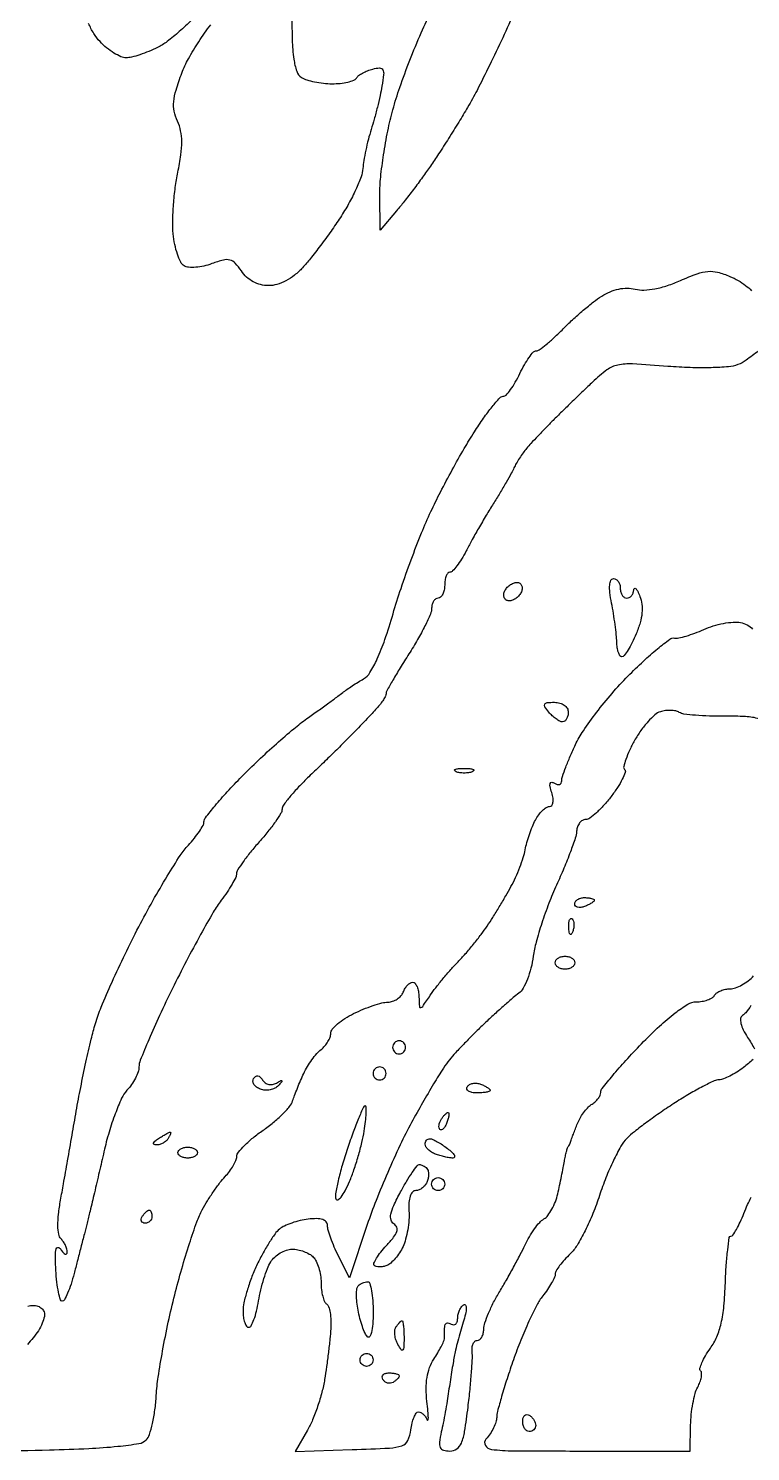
# Model space of a CAD drawing. Extents: x 0 to 102, y 0 to 135.
# Drawn here: x 82.49 to 91.88, y -0.01 to 18.49 of the extents above; entities that cross this region are included whole.
import ezdxf

# ---------------------------------------------------------------- set-up
doc = ezdxf.new("R2010")
doc.units = 0
doc.header["$MEASUREMENT"] = 0

msp = doc.modelspace()

# ---------------------------------------------------------------- linework, layer by layer
for points in [[(30.835569, 68.0607, 0.000004), (30.856286, 64.932268, 0.000002), (30.883525, 60.825814, 0.000002), (30.912326, 56.488502, 0.000002), (30.938318, 52.5789, -0.000116)], [(31.042661, 24.1956, 0.000001), (31.037549, 23.023692, 0.000001), (31.032419, 21.846099, 0.000001), (31.02793, 20.814404, 0.000005)], [(85.91087, 18.757323, 0.006671), (85.916696, 18.337076, 0.028031), (85.937682, 18.085574, 0.047959), (85.975187, 17.929027, 0.170132), (86.0382, 17.849168, 0.066365), (86.105455, 17.818063, 0.024308), (86.207123, 17.79188, 0.023592), (86.322393, 17.773718, 0.02608), (86.435057, 17.767295, 0.025626), (86.541782, 17.772256, 0.032429), (86.639219, 17.788232, 0.034083), (86.716228, 17.811674, 0.164867), (86.750989, 17.840388, -0.095115), (86.780034, 17.871993, -0.032844), (86.832401, 17.905724, -0.031234), (86.896426, 17.936189, -0.031485), (86.963578, 17.958347, -0.052743), (87.053, 17.971898, -0.28749), (87.093714, 17.948862, -0.153264), (87.105647, 17.887436, -0.014956), (87.083954, 17.735909, -0.011869), (87.059529, 17.612792, -0.006253), (87.023668, 17.461061, -0.006217), (86.98305, 17.306527, -0.009529), (86.943656, 17.1738, 0.013849), (86.906607, 17.044899, 0.010647), (86.873094, 16.90234, 0.010792), (86.84746, 16.767608, 0.02506), (86.835526, 16.665482, -0.072241), (86.812207, 16.556313, -0.019237), (86.743878, 16.391558, -0.019092), (86.650799, 16.208226, -0.018628), (86.543291, 16.030982, -0.008559), (86.421125, 15.852258, -0.006906), (86.284007, 15.664404, -0.006988), (86.152576, 15.494467, -0.017784), (86.051236, 15.37605, -0.040175), (85.947446, 15.279925, -0.045489), (85.833639, 15.206036, -0.049412), (85.718225, 15.159107, -0.071986), (85.609691, 15.1434, -0.061882), (85.506246, 15.156252, -0.061426), (85.408814, 15.194032, -0.061323), (85.323339, 15.254423, -0.061298), (85.25505, 15.33375, 0.038103), (85.175064, 15.435862, 0.147502), (85.106717, 15.476575, 0.12615), (85.020988, 15.476008, 0.024755), (84.87288, 15.429039, -0.033537), (84.767272, 15.397576, -0.036109), (84.660982, 15.381478, -0.038785), (84.56873, 15.381423, -0.119727), (84.509867, 15.40062, -0.141108), (84.466082, 15.448876, -0.033025), (84.424094, 15.550886, -0.031483), (84.389753, 15.679203, -0.026412), (84.369294, 15.818583, -0.028371), (84.363265, 15.985035, -0.013677), (84.373481, 16.198266, -0.013514), (84.396298, 16.420626, -0.018855), (84.429528, 16.617774, 0.015961), (84.468884, 16.84329, 0.037181), (84.480276, 17.014284, 0.048383), (84.465603, 17.154195, 0.056646), (84.424354, 17.281062, -0.057118), (84.382593, 17.409917, -0.072731), (84.375845, 17.534541, -0.052057), (84.405649, 17.68534, -0.015774), (84.481467, 17.906191, -0.035893), (84.567548, 18.091924, -0.018018), (84.700959, 18.313591, -0.017793), (84.856105, 18.533974, -0.025111)], [(88.810713, 18.710074, -0.005847), (88.655027, 18.365422, -0.004985), (88.482995, 18.005572, -0.005028), (88.31993, 17.681328, -0.014182), (88.197363, 17.459291, -0.004693), (88.082955, 17.269351, -0.003257), (87.950256, 17.056766, -0.003284), (87.820154, 16.854286, -0.00676), (87.715165, 16.697891, -0.00661), (87.612805, 16.553887, -0.004431), (87.492144, 16.391835, -0.004462), (87.372455, 16.236918, -0.008777), (87.274058, 16.1163), (87.059485, 15.8625), (87.056442, 16.3295, -0.027575), (87.067323, 16.553102, -0.012344), (87.105049, 16.845204, -0.012177), (87.160232, 17.152853, -0.01618), (87.226183, 17.4293, -0.017337), (87.316394, 17.719672, -0.009234), (87.446955, 18.072563, -0.009181), (87.593783, 18.428559, -0.014104), (87.735114, 18.730519, 0.007331)], [(84.609195, 18.597416, -0.017874), (84.447967, 18.444759, -0.018247), (84.290606, 18.315973, -0.046693), (84.165664, 18.238325, -0.018694), (84.052503, 18.187062, -0.01805), (83.934512, 18.143741, -0.018306), (83.82799, 18.113205, -0.060716), (83.755749, 18.1044, -0.10394), (83.687894, 18.11866, -0.035085), (83.598018, 18.165955, -0.033125), (83.503201, 18.233758, -0.032412), (83.417432, 18.31395, -0.050509), (83.335248, 18.42133, -0.040117), (83.268798, 18.551457, -0.039362)], [(91.982098, 14.296078, -0.013749), (91.818789, 14.173508, -0.061232), (91.713445, 14.11677, -0.073043), (91.591631, 14.088774, -0.013853), (91.363524, 14.076817, -0.01436), (91.091425, 14.077918, -0.01205), (90.803382, 14.094315, 0.006329), (90.342021, 14.125877, 0.065086), (90.151892, 14.111717, 0.108867), (90.010486, 14.048363, 0.030283), (89.823437, 13.891248, 0.001772), (89.701053, 13.774291, 0.001133), (89.559612, 13.63754, 0.001138), (89.421601, 13.502887, 0.002124), (89.310549, 13.393114, 0.003681), (89.211353, 13.292758, 0.003361), (89.110569, 13.187881, 0.003361), (89.021791, 13.092977, 0.010921), (88.964752, 13.0284, 0.019124), (88.91955, 12.970566, 0.012959), (88.872375, 12.9015, 0.013071), (88.83022, 12.832308, 0.025338), (88.800878, 12.7746, -0.021788), (88.766108, 12.704997, -0.00448), (88.698391, 12.585572, -0.004705), (88.617106, 12.448163, -0.004411), (88.531505, 12.3093, 0.00563), (88.439767, 12.159666, 0.003972), (88.339908, 11.989538, 0.004008), (88.247006, 11.825315, 0.008419), (88.178011, 11.69595, -0.018532), (88.119075, 11.590633, -0.026075), (88.058358, 11.501767, -0.024557), (88.002952, 11.436069, -0.208199), (87.968331, 11.421, 0.223568), (87.941942, 11.40858, 0.076179), (87.919648, 11.371297, 0.057943), (87.904443, 11.316591, 0.038857), (87.8994, 11.2518, -0.048028), (87.893166, 11.187046, -0.068025), (87.874549, 11.132303, -0.088204), (87.847107, 11.095415, -0.191087), (87.8148, 11.0826, 0.152629), (87.782536, 11.072516, 0.098167), (87.755051, 11.044129, 0.080898), (87.736509, 11.001711, 0.062746), (87.7302, 10.951636, -0.102989), (87.714399, 10.875738, -0.013008), (87.643221, 10.723172, -0.014823), (87.547482, 10.544622, -0.011817), (87.4341, 10.357793, 0.004999), (87.320641, 10.17646, 0.007367), (87.224979, 10.014814, 0.003838), (87.147431, 9.87681, 0.126743), (87.138, 9.840204, -0.121277), (87.130807, 9.810985, -0.021857), (87.102457, 9.762203, -0.022437), (87.063325, 9.70681, -0.018645), (87.017001, 9.651497, -0.004514), (86.956329, 9.585515, -0.001726), (86.870738, 9.494733, -0.001709), (86.777118, 9.396793, -0.002098), (86.688999, 9.306, -0.003939), (86.585546, 9.201952, -0.001517), (86.440343, 9.059068, -0.001502), (86.281906, 8.905032, -0.001851), (86.133198, 8.762381, 0.012679), (85.999593, 8.628544, 0.017385), (85.88684, 8.501126, 0.014186), (85.801339, 8.391248, 0.159373), (85.784334, 8.339381, -0.13924), (85.769421, 8.287013, -0.014011), (85.697327, 8.17749, -0.016722), (85.601617, 8.049906, -0.012554), (85.488234, 7.915882, 0.011408), (85.374846, 7.782474, 0.01551), (85.27916, 7.656767, 0.012366), (85.206354, 7.549167, 0.143508), (85.1922, 7.500868, -0.115566), (85.181301, 7.454342, -0.015797), (85.133854, 7.365775, -0.017466), (85.069631, 7.262957, -0.013952), (84.993576, 7.156685, 0.030091), (84.890532, 7.002419, 0.005872), (84.72526, 6.71174, 0.006216), (84.540521, 6.367727, 0.00572), (84.359076, 6.009592, 0.005612), (84.1921, 5.660617, 0.007839), (84.051239, 5.344661, 0.005075), (83.940364, 5.077631, 0.096145), (83.9232, 4.989195, -0.084735), (83.91235, 4.92563, -0.034401), (83.877475, 4.844708, -0.0328), (83.827111, 4.760926, -0.035813), (83.767542, 4.687025, 0.080563), (83.698346, 4.583511, 0.017308), (83.615247, 4.383545, 0.017651), (83.534313, 4.142507, 0.016028), (83.467674, 3.888523, -0.000957), (83.406971, 3.625063, -0.000892), (83.343835, 3.355601, -0.000889), (83.286883, 3.116372, -0.003034), (83.248604, 2.961, -0.000699), (83.213237, 2.821927, -0.000351), (83.168171, 2.646262, -0.000348), (83.121295, 2.464595, -0.000515), (83.079912, 2.30535, -0.014691), (83.039594, 2.167563, -0.022692), (82.995961, 2.051438, -0.018841), (82.954017, 1.962911, -0.27993), (82.925889, 1.945868, -0.334517), (82.90114, 1.964556, -0.018788), (82.876731, 2.06394, -0.022729), (82.856083, 2.193693, -0.014022), (82.843064, 2.347718, -0.008732), (82.835718, 2.536886, -0.061007), (82.844976, 2.628691, -0.401322), (82.870305, 2.645472, -0.203646), (82.905219, 2.6226, 0.030466), (82.938036, 2.579427, 0.111345), (82.965482, 2.559071, 0.327666), (82.982986, 2.562928, 0.178362), (82.991305, 2.58453, 0.075), (82.985867, 2.624524, 0.039462), (82.967983, 2.671503, 0.038154), (82.941574, 2.717746, 0.047594), (82.910093, 2.755867, -0.156152), (82.87929, 2.815676, -0.03824), (82.869282, 2.927378, -0.031421), (82.876708, 3.076018, -0.016487), (82.903594, 3.259237, 0.000657), (82.941529, 3.470868, 0.000236), (82.994983, 3.772183, 0.000234), (83.053251, 4.102439, 0.000278), (83.107969, 4.414437, -0.005703), (83.166003, 4.725478, -0.004832), (83.234251, 5.052843, -0.004875), (83.302236, 5.34996, -0.013598), (83.357608, 5.556537, -0.026047), (83.432872, 5.768518, -0.0072), (83.573009, 6.093032, -0.007252), (83.742591, 6.456495, -0.007531), (83.920586, 6.8103, -0.007628), (84.104615, 7.150039, -0.008543), (84.292304, 7.471275, -0.007965), (84.460899, 7.739124, -0.0444), (84.565745, 7.872429, 0.018584), (84.643639, 7.961594, 0.022643), (84.709435, 8.050782, 0.021967), (84.757196, 8.129318, 0.12628), (84.7692, 8.176088, -0.168149), (84.787779, 8.229771, -0.007471), (84.913474, 8.384793, -0.011893), (85.072163, 8.565713, -0.008153), (85.260346, 8.763659, -0.009387), (85.47455, 8.973706, -0.00758), (85.712132, 9.191367, -0.007672), (85.937597, 9.385618, -0.019504), (86.108646, 9.5175, 0.001438), (86.253232, 9.620872, 0.001594), (86.392325, 9.721597, 0.001476), (86.510486, 9.808277, 0.008267), (86.572823, 9.8559, -0.015392), (86.625372, 9.894872, -0.006945), (86.69651, 9.942861, -0.006868), (86.773075, 9.991488, -0.009317), (86.843599, 10.033138, 0.128691), (86.928049, 10.115159, 0.029412), (87.021714, 10.292806, 0.024137), (87.121706, 10.544514, 0.011265), (87.227917, 10.879138, -0.010342), (87.332103, 11.2095, -0.007096), (87.463307, 11.579967, -0.007156), (87.599882, 11.933267, -0.014403), (87.719515, 12.207027, -0.008975), (87.844768, 12.460634, -0.005882), (87.997715, 12.748447, -0.005917), (88.153355, 13.025356, -0.011301), (88.285975, 13.243377, -0.01119), (88.404833, 13.420331, -0.016537), (88.51754, 13.56954, -0.011761), (88.616141, 13.68577, -0.214125), (88.65943, 13.7052, 0.209254), (88.697798, 13.721992, 0.027474), (88.755814, 13.792179, 0.028122), (88.818462, 13.887887, 0.020076), (88.87797, 14.0013, -0.018245), (88.936956, 14.114725, -0.026001), (88.998028, 14.210421, -0.024313), (89.054061, 14.281346, -0.216685), (89.089367, 14.2974, 0.158526), (89.130411, 14.310748, 0.012871), (89.221395, 14.380579, 0.016308), (89.327234, 14.472098, 0.011797), (89.439278, 14.580562, -0.012481), (89.56248, 14.699503, -0.009716), (89.702047, 14.822757, -0.009845), (89.836684, 14.932591, -0.023402), (89.941992, 15.007423, -0.04311), (90.050493, 15.064579, -0.048749), (90.162868, 15.099495, -0.05156), (90.273944, 15.11073, -0.060996), (90.378624, 15.097676, 0.072522), (90.491809, 15.086192, 0.036343), (90.634941, 15.102918, 0.03216), (90.796512, 15.14474, 0.024728), (90.966634, 15.210143, -0.016368), (91.184711, 15.298192, -0.067255), (91.323578, 15.328764, -0.084771), (91.448965, 15.31786, -0.03555), (91.60995, 15.263266, -0.031343), (91.716296, 15.210485, -0.032295), (91.814101, 15.145292, -0.034127), (91.890818, 15.077909, -0.104235)], [(82.013986, -0.000987, 0.001889), (82.757743, 0.014235, 0.005823), (83.26961, 0.032612, 0.013989), (83.647947, 0.061234, 0.013117), (83.923828, 0.097223, 0.158977), (84.017781, 0.145098, 0.11916), (84.059314, 0.213296, 0.021669), (84.098585, 0.357162, 0.022238), (84.130407, 0.533361, 0.01856), (84.148845, 0.722665, -0.022463), (84.173985, 0.961461, -0.007844), (84.230917, 1.302314, -0.007772), (84.305389, 1.675964, -0.008996), (84.388206, 2.029241, -0.008005), (84.47983, 2.367842, -0.008438), (84.580748, 2.697405, -0.008143), (84.677102, 2.978421, -0.03727), (84.747579, 3.135773, -0.015196), (84.815274, 3.252377, -0.011665), (84.895962, 3.375609, -0.011829), (84.976922, 3.487421, -0.027271), (85.04415, 3.566449, 0.029448), (85.101047, 3.633926, 0.029403), (85.149653, 3.707654, 0.030757), (85.184177, 3.776884, 0.092951), (85.195411, 3.82815, -0.166685), (85.215987, 3.882702, -0.024236), (85.297089, 3.971616, -0.02522), (85.407211, 4.070649, -0.019187), (85.537039, 4.168045, 0.02073), (85.670015, 4.268445, 0.022856), (85.789778, 4.37646, 0.02303), (85.882789, 4.477272, 0.097906), (85.9222, 4.548745, -0.013377), (85.946936, 4.619686, -0.005526), (85.984023, 4.714378, -0.005463), (86.026046, 4.815095, -0.007003), (86.067021, 4.9068, -0.026974), (86.113871, 4.995028, -0.021266), (86.173566, 5.085233, -0.02173), (86.236381, 5.164424, -0.048685), (86.292, 5.21723, 0.048795), (86.340552, 5.263348, 0.042906), (86.381623, 5.319934, 0.045237), (86.409774, 5.377963, 0.09056), (86.4189, 5.427936, -0.176351), (86.438026, 5.480476, -0.039672), (86.505879, 5.549406, -0.036465), (86.60164, 5.620863, -0.028356), (86.715, 5.684492, -0.01687), (86.839421, 5.74021, -0.016436), (86.96839, 5.787937, -0.016579), (87.084306, 5.822328, -0.057137), (87.161805, 5.833337, 0.07573), (87.223058, 5.844364, 0.063041), (87.282545, 5.873483, 0.064741), (87.331356, 5.915474, 0.091418), (87.361206, 5.9643, -0.048303), (87.385435, 6.012843, -0.053891), (87.41779, 6.053923, -0.061199), (87.452973, 6.08201, -0.13875), (87.485451, 6.0912, -0.224366), (87.514719, 6.077371, -0.072665), (87.540111, 6.035285, -0.055935), (87.558212, 5.973741, -0.037765), (87.565437, 5.90085, 0.00847), (87.570497, 5.775211, 0.439491), (87.587393, 5.761395, 0.20803), (87.613723, 5.777645, 0.003485), (87.712629, 5.922, -0.016376), (87.782816, 6.01898, -0.008224), (87.877386, 6.136968, -0.008157), (87.979281, 6.255893, -0.011962), (88.073038, 6.356804, 0.013636), (88.168145, 6.459857, 0.008474), (88.274292, 6.585599, 0.0085), (88.374884, 6.713315, 0.015189), (88.452513, 6.822104, 0.007311), (88.525133, 6.934219, 0.004117), (88.61014, 7.072274, 0.004108), (88.693662, 7.213051, 0.00671), (88.761881, 7.333921, 0.018499), (88.821158, 7.452542, 0.01425), (88.877232, 7.585937, 0.014473), (88.922519, 7.713762, 0.033052), (88.947368, 7.812951, -0.023291), (88.968734, 7.905895, -0.014545), (89.001927, 8.012586, -0.014591), (89.040857, 8.116049, -0.025588), (89.079829, 8.19878, -0.035564), (89.122441, 8.266372, -0.041621), (89.172238, 8.323518, -0.046222), (89.221602, 8.363309, -0.147571), (89.261678, 8.3754, 0.224927), (89.291447, 8.389506, 0.130503), (89.308145, 8.426275, 0.079591), (89.308599, 8.48376, 0.039114), (89.291937, 8.555194, -0.021768), (89.270691, 8.633856, -0.128686), (89.272201, 8.676127, -0.359143), (89.292115, 8.689447, -0.113869), (89.328536, 8.677102, 0.073535), (89.364366, 8.661666, 0.149899), (89.394686, 8.662807, 0.188163), (89.414724, 8.679933, 0.123532), (89.4222, 8.709729, -0.081917), (89.431217, 8.764396, -0.008918), (89.474495, 8.884908, -0.010732), (89.532052, 9.027326, -0.008468), (89.600225, 9.178976, -0.039211), (89.703073, 9.35953, -0.014584), (89.874208, 9.596561, -0.014347), (90.076663, 9.84529, -0.016828), (90.282941, 10.068705, -0.010637), (90.483562, 10.26337, -0.01561), (90.668705, 10.425048, -0.010909), (90.827006, 10.54913, -0.201886), (90.887466, 10.564219, 0.091745), (90.943185, 10.565843, 0.017957), (91.040839, 10.590572, 0.018508), (91.154073, 10.628216, 0.01622), (91.269394, 10.675672, -0.03218), (91.391741, 10.721513, -0.027185), (91.526025, 10.754345, -0.028075), (91.652109, 10.77074, -0.065607), (91.7469, 10.76525, -0.074222), (91.834465, 10.734565, -0.085403), (91.90458, 10.680639, -0.079942)], [(91.992089, 9.514099, 0.05455), (91.813076, 9.54342, 0.016859), (91.53958, 9.548792, -0.010769), (91.342539, 9.550262, -0.01383), (91.161591, 9.560525, -0.011671), (91.012145, 9.576676, -0.10604), (90.95073, 9.598558, 0.088385), (90.904545, 9.616859, 0.042027), (90.840809, 9.624347, 0.039914), (90.770978, 9.621074, 0.045207), (90.705504, 9.60664, 0.103577), (90.634289, 9.566454, 0.02956), (90.543523, 9.476794, 0.028403), (90.45067, 9.360939, 0.026708), (90.369469, 9.232971, 0.017968), (90.303292, 9.104639, 0.027034), (90.255889, 8.98803, 0.025372), (90.228527, 8.893348, 0.259604), (90.239305, 8.855495, -0.291876), (90.24742, 8.818763, -0.028092), (90.209518, 8.730768, -0.028771), (90.147617, 8.622761, -0.018417), (90.064192, 8.504603, -0.020514), (89.969385, 8.390344, -0.026327), (89.872724, 8.293856, -0.02592), (89.786046, 8.223758, -0.158355), (89.731998, 8.2062, 0.140264), (89.691202, 8.194526, 0.091245), (89.654746, 8.161278, 0.078232), (89.628112, 8.111734, 0.065576), (89.615887, 8.053275, -0.062217), (89.597829, 7.963944, -0.008591), (89.534348, 7.785006, -0.009741), (89.451005, 7.574864, -0.008109), (89.354484, 7.354764, 0.015744), (89.254949, 7.118027, 0.012667), (89.162541, 6.857778, 0.012863), (89.089406, 6.612816, 0.031712), (89.05196, 6.429039, -0.028618), (89.02179, 6.276143, -0.030514), (88.974814, 6.13102, -0.03204), (88.919226, 6.012363, -0.108432), (88.863257, 5.948317, 0.01729), (88.791316, 5.891187, 0.004199), (88.676645, 5.791797, 0.004301), (88.547002, 5.675514, 0.004268), (88.419047, 5.556726, 0.006066), (88.290144, 5.431998, 0.005224), (88.157642, 5.297866, 0.005265), (88.039971, 5.173639, 0.015123), (87.961874, 5.084151, 0.030181), (87.883692, 4.976232, 0.005731), (87.755692, 4.769845, 0.006099), (87.611726, 4.524967, 0.005568), (87.469249, 4.26914, 0.013743), (87.320777, 3.976509, 0.008019), (87.158185, 3.618214, 0.008014), (87.006782, 3.253972, 0.013438), (86.892807, 2.942739), (86.659962, 2.249782), (86.518281, 2.533789, -0.014278), (86.464045, 2.650753, -0.015563), (86.418219, 2.767342, -0.015171), (86.385266, 2.869147, -0.070794), (86.3766, 2.930046, 0.180973), (86.359244, 2.976427, 0.135323), (86.31337, 3.006854, 0.079206), (86.235437, 3.019314, 0.029103), (86.123835, 3.012866, 0.029328), (86.018212, 2.99424, 0.025197), (85.909881, 2.962669, 0.025986), (85.814328, 2.923847, 0.063799), (85.750427, 2.883311, 0.064932), (85.692712, 2.821158, 0.015071), (85.613379, 2.702303, 0.015305), (85.529718, 2.558801, 0.014453), (85.453292, 2.407715, 0.019195), (85.385733, 2.248377, 0.017748), (85.328645, 2.08014, 0.018064), (85.28858, 1.926776, 0.054906), (85.2768, 1.819822, 0.032989), (85.282174, 1.738453, 0.050647), (85.298475, 1.669799, 0.065526), (85.322259, 1.622415, 0.248626), (85.350587, 1.6074, 0.279074), (85.382426, 1.626672, 0.030735), (85.418769, 1.70789, 0.030435), (85.452767, 1.818406, 0.01976), (85.479078, 1.949495, -0.019109), (85.507608, 2.092607, -0.016723), (85.548074, 2.239717, -0.017039), (85.59363, 2.370179, -0.04709), (85.637141, 2.457095, -0.066887), (85.68959, 2.520408, -0.051987), (85.761319, 2.573983, -0.053134), (85.840435, 2.610408, -0.081505), (85.91473, 2.6226, -0.050212), (85.988886, 2.615134, -0.038039), (86.067602, 2.592779, -0.038964), (86.138973, 2.55999, -0.069326), (86.19048, 2.52108, -0.085833), (86.229471, 2.465783, -0.036849), (86.262178, 2.381265, -0.035069), (86.28451, 2.2839, -0.038858), (86.292, 2.187673, 0.028626), (86.297273, 2.09565, 0.034926), (86.313075, 2.010877, 0.037497), (86.336036, 1.943642, 0.154509), (86.363746, 1.911444, -0.18046), (86.39045, 1.877046, -0.034196), (86.409233, 1.798495, -0.032592), (86.419349, 1.698856, -0.024861), (86.417847, 1.589202, -0.009862), (86.406738, 1.455876, -0.004422), (86.387134, 1.281103, -0.004375), (86.363156, 1.096676, -0.005933), (86.338072, 0.9306, -0.024276), (86.302619, 0.764523, -0.016659), (86.247118, 0.58, -0.016827), (86.181605, 0.405493, -0.032455), (86.115689, 0.27167), (85.955435, -0.006561), (86.694768, 0.01787, 0.004227), (87.182988, 0.038136, 0.068563), (87.344109, 0.068596, 0.20352), (87.42133, 0.137054, 0.082527), (87.460869, 0.27495, -0.0288), (87.476364, 0.364066, -0.042901), (87.500905, 0.439259, -0.051279), (87.530051, 0.492146, -0.245944), (87.559569, 0.5076, -0.125505), (87.590035, 0.49983, -0.064616), (87.622087, 0.476536, -0.057961), (87.650784, 0.442292, -0.055308), (87.671388, 0.40185, 0.670452), (87.681348, 0.401562, 0.10763), (87.687099, 0.429362, 0.020728), (87.682551, 0.516937, 0.006995), (87.66886, 0.644009, -0.028894), (87.658313, 0.809758, -0.041996), (87.669749, 0.955761, -0.047325), (87.703241, 1.083359, -0.057254), (87.758794, 1.193909, 0.011886), (87.809771, 1.275896, 0.014399), (87.853479, 1.355204, 0.013027), (87.886327, 1.423405, 0.089697), (87.895272, 1.45935, 0.006593), (87.896859, 1.489967, 0.002908), (87.898187, 1.530479, 0.002877), (87.899099, 1.57345, 0.003864), (87.8994, 1.612393, -0.108972), (87.906023, 1.642421, -0.182303), (87.924251, 1.660309, -0.161196), (87.951674, 1.662941, -0.082592), (87.984, 1.6497, 0.131946), (88.01614, 1.640067, 0.190139), (88.043749, 1.65005, 0.14379), (88.062371, 1.679595, 0.069308), (88.0686, 1.724314, -0.056101), (88.074472, 1.776484, -0.049761), (88.091854, 1.828309, -0.05267), (88.117441, 1.87215, -0.096217), (88.147763, 1.900139, -0.418972), (88.170785, 1.894507, -0.143309), (88.180339, 1.857502, -0.050184), (88.170078, 1.780391, -0.017596), (88.140474, 1.672482, 0.006256), (88.105117, 1.554189, 0.005189), (88.070374, 1.427444, 0.005242), (88.040955, 1.310614, 0.014056), (88.023236, 1.2267, 0.00391), (88.008587, 1.142452, 0.001484), (87.989412, 1.024664, 0.00147), (87.969324, 0.896494, 0.001797), (87.951323, 0.776519, -0.005102), (87.931628, 0.650923, -0.003257), (87.90629, 0.505294, -0.003271), (87.879584, 0.362836, -0.006086), (87.855775, 0.247769, 0.021368), (87.832173, 0.113078, 0.13942), (87.84209, 0.045775, 0.225519), (87.883005, 0.011045, 0.065142), (87.967422, 0, 0.154104), (88.056297, 0.028058, 0.142688), (88.116225, 0.102816, 0.058772), (88.159209, 0.255246, 0.008791), (88.20367, 0.57105, 0.005547), (88.229293, 0.800541, 0.006579), (88.248233, 1.017844, 0.005787), (88.259661, 1.201314, 0.041309), (88.256823, 1.29015, -0.054292), (88.256481, 1.346801, -0.080206), (88.269355, 1.39471, -0.106519), (88.292877, 1.426647, -0.182934), (88.323397, 1.4382, 0.171539), (88.355407, 1.449515, 0.092791), (88.382851, 1.48169, 0.07366), (88.401665, 1.529614, 0.054464), (88.408392, 1.58625, -0.079847), (88.42176, 1.664713, -0.018493), (88.46973, 1.790215, -0.018631), (88.536497, 1.932283, -0.017273), (88.615249, 2.0727, 0.006854), (88.702957, 2.221721, 0.00497), (88.796672, 2.389924, 0.005021), (88.882474, 2.551434, 0.010928), (88.944331, 2.67741, -0.024549), (89.00066, 2.784645, -0.02401), (89.067615, 2.886668, -0.024724), (89.134967, 2.97026, -0.077952), (89.190433, 3.01581, 0.09716), (89.241494, 3.061109, 0.036867), (89.293756, 3.141277, 0.034792), (89.339221, 3.239259, 0.035776), (89.370168, 3.3417, 0.002945), (89.394203, 3.451258, 0.002293), (89.419088, 3.570649, 0.002318), (89.441256, 3.682142, 0.005623), (89.456312, 3.7647, -0.00945), (89.468937, 3.83105, -0.012811), (89.482996, 3.89041, -0.009776), (89.49683, 3.938932, -0.123963), (89.506578, 3.95505, 0.068982), (89.515999, 3.967369, 0.020178), (89.526925, 3.988626, 0.019857), (89.537415, 4.013808, 0.020081), (89.545832, 4.03965, -0.018516), (89.557072, 4.074534, -0.003963), (89.579291, 4.134164, -0.004136), (89.606167, 4.202868, -0.003931), (89.634627, 4.2723, -0.036326), (89.670008, 4.34204, -0.028965), (89.717648, 4.411671, -0.0298), (89.769606, 4.471209, -0.062785), (89.81767, 4.509154, 0.049474), (89.860564, 4.541206, 0.047839), (89.896862, 4.581395, 0.051722), (89.92172, 4.623281, 0.108489), (89.9298, 4.66008, -0.170177), (89.948045, 4.712134, -0.005996), (90.08512, 4.879495, -0.010514), (90.255942, 5.074551, -0.007096), (90.45855, 5.290091, -0.012896), (90.69359, 5.520907, -0.02422), (90.896785, 5.69279, -0.027625), (91.063898, 5.806737, -0.136251), (91.172657, 5.837115, 0.041717), (91.247442, 5.843481, 0.043719), (91.318925, 5.862168, 0.047855), (91.377161, 5.889492, 0.121309), (91.4103, 5.922, -0.104677), (91.441255, 5.954427, -0.051505), (91.491611, 5.981749, -0.047913), (91.552006, 6.000328, -0.050716), (91.613681, 6.0066, 0.086738), (91.682557, 6.018639, 0.040394), (91.765372, 6.056303, 0.038419), (91.848151, 6.111055, 0.043542), (91.9179, 6.1758, -0.020963)], [(91.883555, 5.78818, -0.013001), (91.814864, 5.69607, -0.085526), (91.772271, 5.657692, 0.227865), (91.748621, 5.619967, 0.086729), (91.752513, 5.556382, 0.057926), (91.783179, 5.472341, 0.028616), (91.840003, 5.373743, -0.016922), (91.930989, 5.224068, -0.16432)], [(91.91119, 5.089167, -0.020002), (91.785476, 4.984282, -0.022714), (91.698558, 4.923546, -0.023756), (91.607748, 4.871916, -0.024285), (91.525473, 4.835085, -0.08904), (91.469686, 4.824081, 0.10548), (91.403969, 4.80888, 0.010381), (91.257499, 4.73663, 0.012748), (91.085097, 4.641435, 0.009773), (90.901553, 4.529016, 0.008538), (90.713399, 4.404078, 0.008201), (90.52705, 4.271141, 0.008158), (90.36663, 4.14859, 0.029188), (90.270248, 4.062848, 0.067219), (90.191611, 3.959654, 0.017187), (90.093928, 3.773187, 0.017195), (89.996202, 3.550654, 0.01668), (89.912923, 3.319682, -0.019166), (89.827985, 3.087732, -0.018996), (89.725306, 2.862262, -0.019247), (89.620601, 2.672324, -0.066884), (89.533091, 2.56319, 0.019084), (89.458242, 2.486196, 0.023726), (89.395025, 2.408921, 0.023034), (89.34907, 2.340606, 0.137381), (89.3376, 2.299649, -0.111604), (89.328074, 2.257502, -0.019), (89.289632, 2.184123, -0.019914), (89.236824, 2.099965, -0.016578), (89.174305, 2.014823, 0.047437), (89.097424, 1.895328, 0.011701), (88.995116, 1.685419, 0.01187), (88.888826, 1.438418, 0.011628), (88.793605, 1.184965, 0.005841), (88.710345, 0.937407, 0.007556), (88.640063, 0.708292, 0.005891), (88.586538, 0.515458, 0.064833), (88.5762, 0.436063, -0.081701), (88.566417, 0.376591, -0.033933), (88.535071, 0.301177, -0.032433), (88.489771, 0.223255, -0.036046), (88.436188, 0.154711, 0.330962), (88.428342, 0.073512, 0.230357), (88.508784, 0.021372, 0.028973), (88.795781, 0.002882, 0.001602), (89.695215, 0), (91.094254, 0), (91.098863, 0.333938, -0.02225), (91.10702, 0.473712, -0.019916), (91.12767, 0.617528, -0.020384), (91.156648, 0.745189, -0.056919), (91.190459, 0.830415, 0.03344), (91.220197, 0.896203, 0.044425), (91.237632, 0.95947, 0.051554), (91.241671, 1.011758, 0.192182), (91.228894, 1.041506, -0.270354), (91.22017, 1.074661, -0.033644), (91.245884, 1.147812, -0.03224), (91.291547, 1.23776, -0.021144), (91.354912, 1.33522, 0.053999), (91.438914, 1.485085, 0.044347), (91.495674, 1.659661, 0.033716), (91.531266, 1.882602, 0.014139), (91.550297, 2.186091, -0.008018), (91.562008, 2.418328, -0.013246), (91.580229, 2.613873, -0.006846), (91.60158, 2.773344, -0.371846), (91.622965, 2.7918, 0.251458), (91.648818, 2.80568, 0.017307), (91.693715, 2.878779, 0.021373), (91.742721, 2.974439, 0.014197), (91.791, 3.0879, -0.013686), (91.839143, 3.201364, -0.020687), (91.887736, 3.297021, -0.016352)], [(82.479536, 1.884284, -0.066293), (82.547887, 1.892761, -0.085388), (82.61006, 1.881488, -0.097276), (82.658855, 1.851994, -0.117226), (82.689023, 1.807879, -0.146053), (82.693671, 1.747118, -0.046987), (82.66601, 1.660049, -0.042247), (82.615136, 1.563734, -0.03634), (82.546437, 1.47205, 0.011679), (82.47421, 1.384954, 0.01559)]]:
    msp.add_lwpolyline(points, format="xyb")
for points in [[(88.903761, 11.239305, -0.12517), (88.907067, 11.198857, -0.077482), (88.891888, 11.15338, -0.06943), (88.861177, 11.109944, -0.065296), (88.819161, 11.075527, -0.059077), (88.769666, 11.052353, -0.11342), (88.726262, 11.048261, -0.1479), (88.692932, 11.063367, -0.130986), (88.671639, 11.095095, -0.12517), (88.668333, 11.135543, -0.077482), (88.683512, 11.18102, -0.06943), (88.714223, 11.224456, -0.065296), (88.756239, 11.258873, -0.059077), (88.805734, 11.282047, -0.11342), (88.849138, 11.286139, -0.1479), (88.882468, 11.271033, -0.130986)], [(90.095167, 11.3364, -0.142098), (90.12889, 11.326618, -0.099718), (90.157623, 11.299123, -0.084525), (90.176979, 11.258005, -0.067936), (90.1836, 11.2095, 0.064853), (90.189919, 11.160986, 0.082425), (90.208451, 11.119877, 0.098894), (90.235937, 11.092377, 0.148195), (90.2682, 11.0826, 0.122073), (90.300888, 11.090701, 0.095287), (90.329524, 11.113664, 0.086312), (90.349738, 11.14795, 0.077617), (90.358162, 11.18835, -0.203851), (90.367896, 11.208355, -0.396524), (90.384206, 11.207714, -0.079311), (90.409633, 11.171963, -0.019366), (90.439289, 11.105769, -0.06739), (90.465045, 11.004014, -0.053378), (90.465803, 10.890447, -0.045586), (90.441143, 10.762971, -0.028403), (90.390492, 10.619319, -0.016638), (90.338241, 10.505103, -0.024406), (90.284215, 10.408773, -0.02176), (90.234434, 10.336543, -0.235156), (90.203615, 10.3212, -0.254162), (90.179388, 10.334365, -0.060287), (90.158484, 10.377115, -0.047612), (90.143481, 10.438631, -0.031016), (90.137484, 10.51155, 0.020381), (90.131712, 10.606358, 0.007556), (90.116145, 10.739177, 0.007473), (90.09478, 10.883735, 0.008943), (90.0702, 11.01915, -0.018699), (90.048094, 11.156086, -0.050341), (90.045921, 11.254555, -0.089308), (90.061817, 11.315119, -0.291883)], [(89.327241, 9.729, -0.064485), (89.397966, 9.719841, -0.089651), (89.455724, 9.692903, -0.107148), (89.493324, 9.651896, -0.132926), (89.5068, 9.6021, -0.056567), (89.501291, 9.553561, -0.075975), (89.484992, 9.512477, -0.095133), (89.460881, 9.484934, -0.167044), (89.432559, 9.4752, -0.117955), (89.396867, 9.483739, -0.036411), (89.349189, 9.512477, -0.034151), (89.298778, 9.553535, -0.031583), (89.253, 9.6021, -0.027702), (89.201763, 9.6713, -0.285199), (89.200869, 9.705308, -0.243483), (89.231842, 9.72489, -0.02153)], [(88.1532, 8.869642, -0.017491), (88.228616, 8.867003, -0.078554), (88.271508, 8.857107, -0.447206), (88.276664, 8.842815, -0.174857), (88.25895, 8.826971, -0.057986), (88.210727, 8.813745, -0.037979), (88.1532, 8.809369, -0.037979), (88.095673, 8.813745, -0.057986), (88.04745, 8.826971, -0.174857), (88.029736, 8.842815, -0.447206), (88.034892, 8.857107, -0.078554), (88.077784, 8.867003, -0.017491)], [(89.7183, 7.191, -0.024748), (89.76693, 7.188591, -0.039339), (89.807923, 7.181233, -0.046727), (89.837071, 7.170605, -0.289661), (89.8452, 7.157751, -0.222225), (89.83783, 7.141989, -0.030693), (89.807923, 7.119965, -0.030395), (89.766908, 7.096882, -0.02136), (89.7183, 7.075806, -0.055937), (89.669709, 7.063158, -0.100118), (89.628677, 7.065486, -0.147206), (89.601762, 7.081934, -0.184534), (89.5914, 7.109055, -0.152681), (89.601171, 7.140307, -0.098158), (89.628677, 7.166929, -0.08088), (89.669779, 7.184889, -0.062722)], [(89.557912, 6.914287, -0.126455), (89.574261, 6.886629, -0.060344), (89.580958, 6.845572, -0.05415), (89.577792, 6.798403, -0.051402), (89.564591, 6.752137, -0.054073), (89.545848, 6.716887, -0.470617), (89.53043, 6.715428, -0.168741), (89.518474, 6.740111, -0.018894), (89.513479, 6.80325, -0.028489), (89.514409, 6.862147, -0.077125), (89.523776, 6.902754, -0.208169), (89.539397, 6.918197, -0.296942)], [(89.4645, 6.4296, -0.064853), (89.513014, 6.423281, -0.082425), (89.554123, 6.404749, -0.098894), (89.581623, 6.377263, -0.148195), (89.5914, 6.345, -0.148195), (89.581623, 6.312737, -0.098894), (89.554123, 6.285251, -0.082425), (89.513014, 6.266719, -0.064853), (89.4645, 6.2604, -0.064853), (89.415986, 6.266719, -0.082425), (89.374877, 6.285251, -0.098894), (89.347377, 6.312737, -0.148195), (89.3376, 6.345, -0.148195), (89.347377, 6.377263, -0.098894), (89.374877, 6.404749, -0.082425), (89.415986, 6.423281, -0.064853)], [(87.3072, 5.3298, 0.099038), (87.274913, 5.323341, 0.097945), (87.247451, 5.304949, 0.097945), (87.229059, 5.277487, 0.099038), (87.2226, 5.2452, 0.099038), (87.229059, 5.212913, 0.097945), (87.247451, 5.185451, 0.097945), (87.274913, 5.167059, 0.099038), (87.3072, 5.1606, 0.099038), (87.339487, 5.167059, 0.097945), (87.366949, 5.185451, 0.097945), (87.385341, 5.212913, 0.099038), (87.3918, 5.2452, 0.099038), (87.385341, 5.277487, 0.097945), (87.366949, 5.304949, 0.097945), (87.339487, 5.323341, 0.099038)], [(85.531716, 4.820394, 0.099819), (85.565625, 4.784182, 0.101864), (85.610682, 4.764263, 0.097937), (85.66143, 4.763352, 0.085203), (85.711491, 4.781473, -0.007644), (85.769001, 4.81304, -0.380364), (85.780629, 4.810191, -0.341911), (85.779927, 4.797492, -0.007131), (85.735097, 4.747238, -0.092611), (85.689586, 4.71311, -0.066037), (85.629112, 4.692609, -0.064218), (85.563513, 4.688227, -0.076361), (85.502933, 4.701391, -0.06455), (85.453077, 4.728326, -0.095365), (85.419051, 4.764386, -0.122283), (85.405938, 4.803575, -0.159609), (85.414761, 4.840097, -0.10022), (85.441106, 4.868188, -0.198699), (85.470365, 4.874896, -0.155877), (85.501147, 4.859021, -0.058012)], [(87.0534, 4.9914, 0.099038), (87.021113, 4.984941, 0.097945), (86.993651, 4.966549, 0.097945), (86.975259, 4.939087, 0.099038), (86.9688, 4.9068, 0.099038), (86.975259, 4.874513, 0.097945), (86.993651, 4.847051, 0.097945), (87.021113, 4.828659, 0.099038), (87.0534, 4.8222, 0.099038), (87.085687, 4.828659, 0.097945), (87.113149, 4.847051, 0.097945), (87.131541, 4.874513, 0.099038), (87.138, 4.9068, 0.099038), (87.131541, 4.939087, 0.097945), (87.113149, 4.966549, 0.097945), (87.085687, 4.984941, 0.099038)], [(88.367409, 4.767154, -0.021825), (88.414978, 4.746476, -0.030936), (88.455119, 4.72373, -0.031518), (88.48432, 4.70197, -0.220306), (88.4916, 4.686249, -0.327354), (88.482081, 4.673268, -0.029196), (88.440431, 4.662767, -0.029198), (88.384179, 4.6554, -0.017964), (88.317407, 4.653, -0.045552), (88.254148, 4.658775, -0.099152), (88.209072, 4.676766, -0.177225), (88.189191, 4.703325, -0.214542), (88.193216, 4.733905, -0.126981), (88.221687, 4.761216, -0.081026), (88.265012, 4.777045, -0.072258), (88.316196, 4.779316, -0.066719)], [(86.86413, 4.4838, 0.298889), (86.842584, 4.469657, 0.004301), (86.779835, 4.321426, 0.010185), (86.710304, 4.142942, 0.006339), (86.635721, 3.931038, 0.010687), (86.566856, 3.71182, 0.014375), (86.514519, 3.510427, 0.011425), (86.479968, 3.34228, 0.130485), (86.48531, 3.275388, 0.458484), (86.511196, 3.265294, 0.106105), (86.552089, 3.299694, 0.045412), (86.605303, 3.382852, 0.019316), (86.661663, 3.502611, 0.017811), (86.719105, 3.652654, 0.011245), (86.775865, 3.831379, 0.01129), (86.823795, 4.009796, 0.020328), (86.853769, 4.158261, 0.011736), (86.870737, 4.283095, 0.019954), (86.878286, 4.388173, 0.015235), (86.878396, 4.469943, 0.40571)], [(87.944038, 4.3992, -0.38326), (87.953956, 4.390289, -0.056204), (87.953795, 4.360851, -0.040274), (87.945333, 4.318729, -0.021914), (87.928593, 4.268651, -0.035865), (87.906491, 4.221471, -0.069269), (87.881369, 4.188295, -0.118528), (87.857562, 4.173751, -0.281567), (87.838177, 4.178423, -0.156651), (87.826841, 4.200487, -0.070517), (87.826082, 4.233404, -0.059701), (87.835276, 4.271467, -0.049364), (87.853621, 4.308971, -0.02576), (87.877512, 4.343515, -0.032473), (87.903184, 4.372695, -0.034154), (87.927114, 4.393519, -0.16338)], [(84.330043, 4.144105, -0.434568), (84.336095, 4.138231, -0.071273), (84.333147, 4.120168, -0.041889), (84.322126, 4.093188, -0.020509), (84.3039, 4.0608, -0.075854), (84.276442, 4.028529, -0.054031), (84.237376, 4.001432, -0.053889), (84.193275, 3.983263, -0.074131), (84.150857, 3.977495, -0.102799), (84.120115, 3.984297, -0.37991), (84.112632, 4.000961, -0.147021), (84.130122, 4.026745, -0.027275), (84.177, 4.0608, -0.008026), (84.227512, 4.092305, -0.01079), (84.274303, 4.119099, -0.008096), (84.313973, 4.139867, -0.104523)], [(84.5577, 3.948, -0.053595), (84.606249, 3.942781, -0.073362), (84.647323, 3.927291, -0.093122), (84.674897, 3.904402, -0.17482), (84.6846, 3.8775, -0.17482), (84.674897, 3.850598, -0.093122), (84.647323, 3.827709, -0.073362), (84.606249, 3.812219, -0.053595), (84.5577, 3.807, -0.053595), (84.509151, 3.812219, -0.073362), (84.468077, 3.827709, -0.093122), (84.440503, 3.850598, -0.17482), (84.4308, 3.8775, -0.17482), (84.440503, 3.904402, -0.093122), (84.468077, 3.927291, -0.073362), (84.509151, 3.942781, -0.053595)], [(87.70905, 4.058109, -0.098864), (87.743418, 4.049719, -0.017988), (87.802101, 4.019723, -0.018737), (87.869194, 3.978959, -0.016032), (87.93672, 3.931209, -0.02564), (87.993671, 3.883354, -0.07646), (88.025131, 3.843487, -0.242552), (88.026095, 3.819108, -0.291462), (88.007089, 3.807, -0.03912), (87.961741, 3.810553, -0.016361), (87.901498, 3.822084, -0.01607), (87.837531, 3.838689, -0.020076), (87.779419, 3.858351, -0.045844), (87.728224, 3.88359, -0.052351), (87.684909, 3.916811, -0.059761), (87.655225, 3.952591, -0.144282), (87.6456, 3.985251, -0.083265), (87.650404, 4.013899, -0.096344), (87.664238, 4.037817, -0.105386), (87.684856, 4.053306, -0.119742)], [(87.56805, 3.721702, -0.080728), (87.590589, 3.718366, -0.038738), (87.617759, 3.70734, -0.037099), (87.644978, 3.69113, -0.043558), (87.667971, 3.671829, -0.131935), (87.684079, 3.643894, -0.057779), (87.690315, 3.601266, -0.05155), (87.686685, 3.551757, -0.04759), (87.67302, 3.502629, -0.070416), (87.647829, 3.457277, -0.06341), (87.610247, 3.418847, -0.066814), (87.566503, 3.392836, -0.1011), (87.523249, 3.384, 0.216455), (87.481734, 3.365144, 0.099095), (87.451491, 3.312396, 0.064521), (87.435054, 3.228809, 0.031194), (87.434732, 3.119585, -0.032914), (87.433992, 3.003771, -0.023114), (87.418587, 2.874276, -0.023419), (87.392155, 2.751151, -0.044347), (87.357681, 2.655799, -0.035471), (87.313482, 2.576124, -0.033109), (87.257533, 2.501538, -0.034812), (87.198795, 2.442087, -0.088013), (87.147041, 2.410623, -0.042408), (87.098648, 2.396396, -0.04851), (87.050695, 2.391381, -0.054911), (87.010042, 2.395561, -0.1443), (86.984558, 2.409442, -0.30797), (86.978889, 2.439259, -0.033978), (87.012545, 2.504298, -0.032116), (87.068088, 2.583821, -0.020077), (87.142499, 2.669689, 0.020586), (87.235034, 2.776691, 0.08438), (87.276286, 2.851579, 0.17444), (87.275719, 2.906757, 0.166911), (87.240172, 2.95014, -0.189152), (87.201737, 3.001405, -0.119136), (87.199289, 3.077163, -0.058908), (87.237323, 3.190967, -0.014322), (87.326989, 3.367986, -0.01001), (87.404031, 3.503319, -0.015168), (87.476881, 3.61751, -0.009808), (87.541107, 3.707889, -0.233937)], [(87.8148, 3.5532, -0.099038), (87.847087, 3.546741, -0.097945), (87.874549, 3.528349, -0.097945), (87.892941, 3.500887, -0.099038), (87.8994, 3.4686, -0.099038), (87.892941, 3.436313, -0.097945), (87.874549, 3.408851, -0.097945), (87.847087, 3.390459, -0.099038), (87.8148, 3.384, -0.099038), (87.782513, 3.390459, -0.097945), (87.755051, 3.408851, -0.097945), (87.736659, 3.436313, -0.099038), (87.7302, 3.4686, -0.099038), (87.736659, 3.500887, -0.097945), (87.755051, 3.528349, -0.097945), (87.782513, 3.546741, -0.099038)], [(84.055093, 3.1302, -0.210953), (84.069359, 3.123901, -0.081139), (84.081441, 3.105349, -0.061769), (84.089664, 3.077989, -0.042167), (84.0924, 3.0456, -0.105053), (84.085542, 3.01332, -0.099167), (84.066082, 2.985851, -0.09642), (84.037007, 2.96744, -0.093332), (84.002807, 2.961, -0.108972), (83.972779, 2.967623, -0.182303), (83.954891, 2.985851, -0.161196), (83.952259, 3.013274, -0.082592), (83.9655, 3.0456, -0.029505), (83.988257, 3.077983, -0.035638), (84.013386, 3.105349, -0.038439), (84.037265, 3.124655, -0.151918)], [(86.8983, 2.1996, -0.334663), (86.925891, 2.178804, -0.025887), (86.948091, 2.082799, -0.027202), (86.963715, 1.954404, -0.016677), (86.9688, 1.80198, -0.015761), (86.963967, 1.648697, -0.041114), (86.94802, 1.539658, -0.098673), (86.923991, 1.486439, -0.477082), (86.895387, 1.48473, -0.079527), (86.863848, 1.532716, -0.020284), (86.829036, 1.619324, -0.020151), (86.796898, 1.722732, -0.019201), (86.7726, 1.830062, -0.020988), (86.75752, 1.935348, -0.027376), (86.753088, 2.032552, -0.02712), (86.758094, 2.111393, -0.168509), (86.775513, 2.147312, -0.056918), (86.800696, 2.167333, -0.038867), (86.83315, 2.184241, -0.039106), (86.867484, 2.195787, -0.061637)], [(87.343918, 1.692, -0.365221), (87.354515, 1.683068, -0.012886), (87.362797, 1.626086, -0.018464), (87.368726, 1.553643, -0.011182), (87.37065, 1.467613, -0.008272), (87.368646, 1.346466, -0.181854), (87.35533, 1.314334, -0.478373), (87.334278, 1.3159, -0.023495), (87.292046, 1.383683, -0.048985), (87.265824, 1.443635, -0.049001), (87.25177, 1.507535, -0.053507), (87.25109, 1.565775, -0.115085), (87.265314, 1.60807, -0.021417), (87.287133, 1.64021, -0.02836), (87.309801, 1.667346, -0.028296), (87.33047, 1.687053, -0.178099)], [(86.8842, 1.269, -0.099038), (86.916487, 1.262541, -0.097945), (86.943949, 1.244149, -0.097945), (86.962341, 1.216687, -0.099038), (86.9688, 1.1844, -0.099038), (86.962341, 1.152113, -0.097945), (86.943949, 1.124651, -0.097945), (86.916487, 1.106259, -0.099038), (86.8842, 1.0998, -0.099038), (86.851913, 1.106259, -0.097945), (86.824451, 1.124651, -0.097945), (86.806059, 1.152113, -0.099038), (86.7996, 1.1844, -0.099038), (86.806059, 1.216687, -0.097945), (86.824451, 1.244149, -0.097945), (86.851913, 1.262541, -0.099038)], [(87.175307, 1.0152, -0.026751), (87.225846, 1.012494, -0.042195), (87.268456, 1.004241, -0.051652), (87.298487, 0.992286, -0.279105), (87.3072, 0.977893, -0.145859), (87.301945, 0.960262, -0.040575), (87.284066, 0.937247, -0.037297), (87.258588, 0.913288, -0.031646), (87.228446, 0.891913, -0.108373), (87.194327, 0.879933, -0.099685), (87.157216, 0.882794, -0.095498), (87.122825, 0.900094, -0.090427), (87.096553, 0.92922, -0.136093), (87.087056, 0.961872, -0.190788), (87.097767, 0.989943, -0.140899), (87.128717, 1.008888, -0.067432)], [(88.9992, 0.4653, -0.06081), (89.031561, 0.439395, -0.051032), (89.058949, 0.404989, -0.053229), (89.077599, 0.367719, -0.089642), (89.0838, 0.333407, -0.105429), (89.077323, 0.303033, -0.099231), (89.058949, 0.277185, -0.096318), (89.031495, 0.259859, -0.092995), (88.9992, 0.2538, -0.153634), (88.966935, 0.263954, -0.097988), (88.939451, 0.292544, -0.080552), (88.920906, 0.335262, -0.062283), (88.9146, 0.385693, -0.066118), (88.920798, 0.432361, -0.138808), (88.939451, 0.463483, -0.191142), (88.967082, 0.474432, -0.139169)]]:
    msp.add_lwpolyline(points, format="xyb", close=True)

doc.saveas('drawing.dxf')
